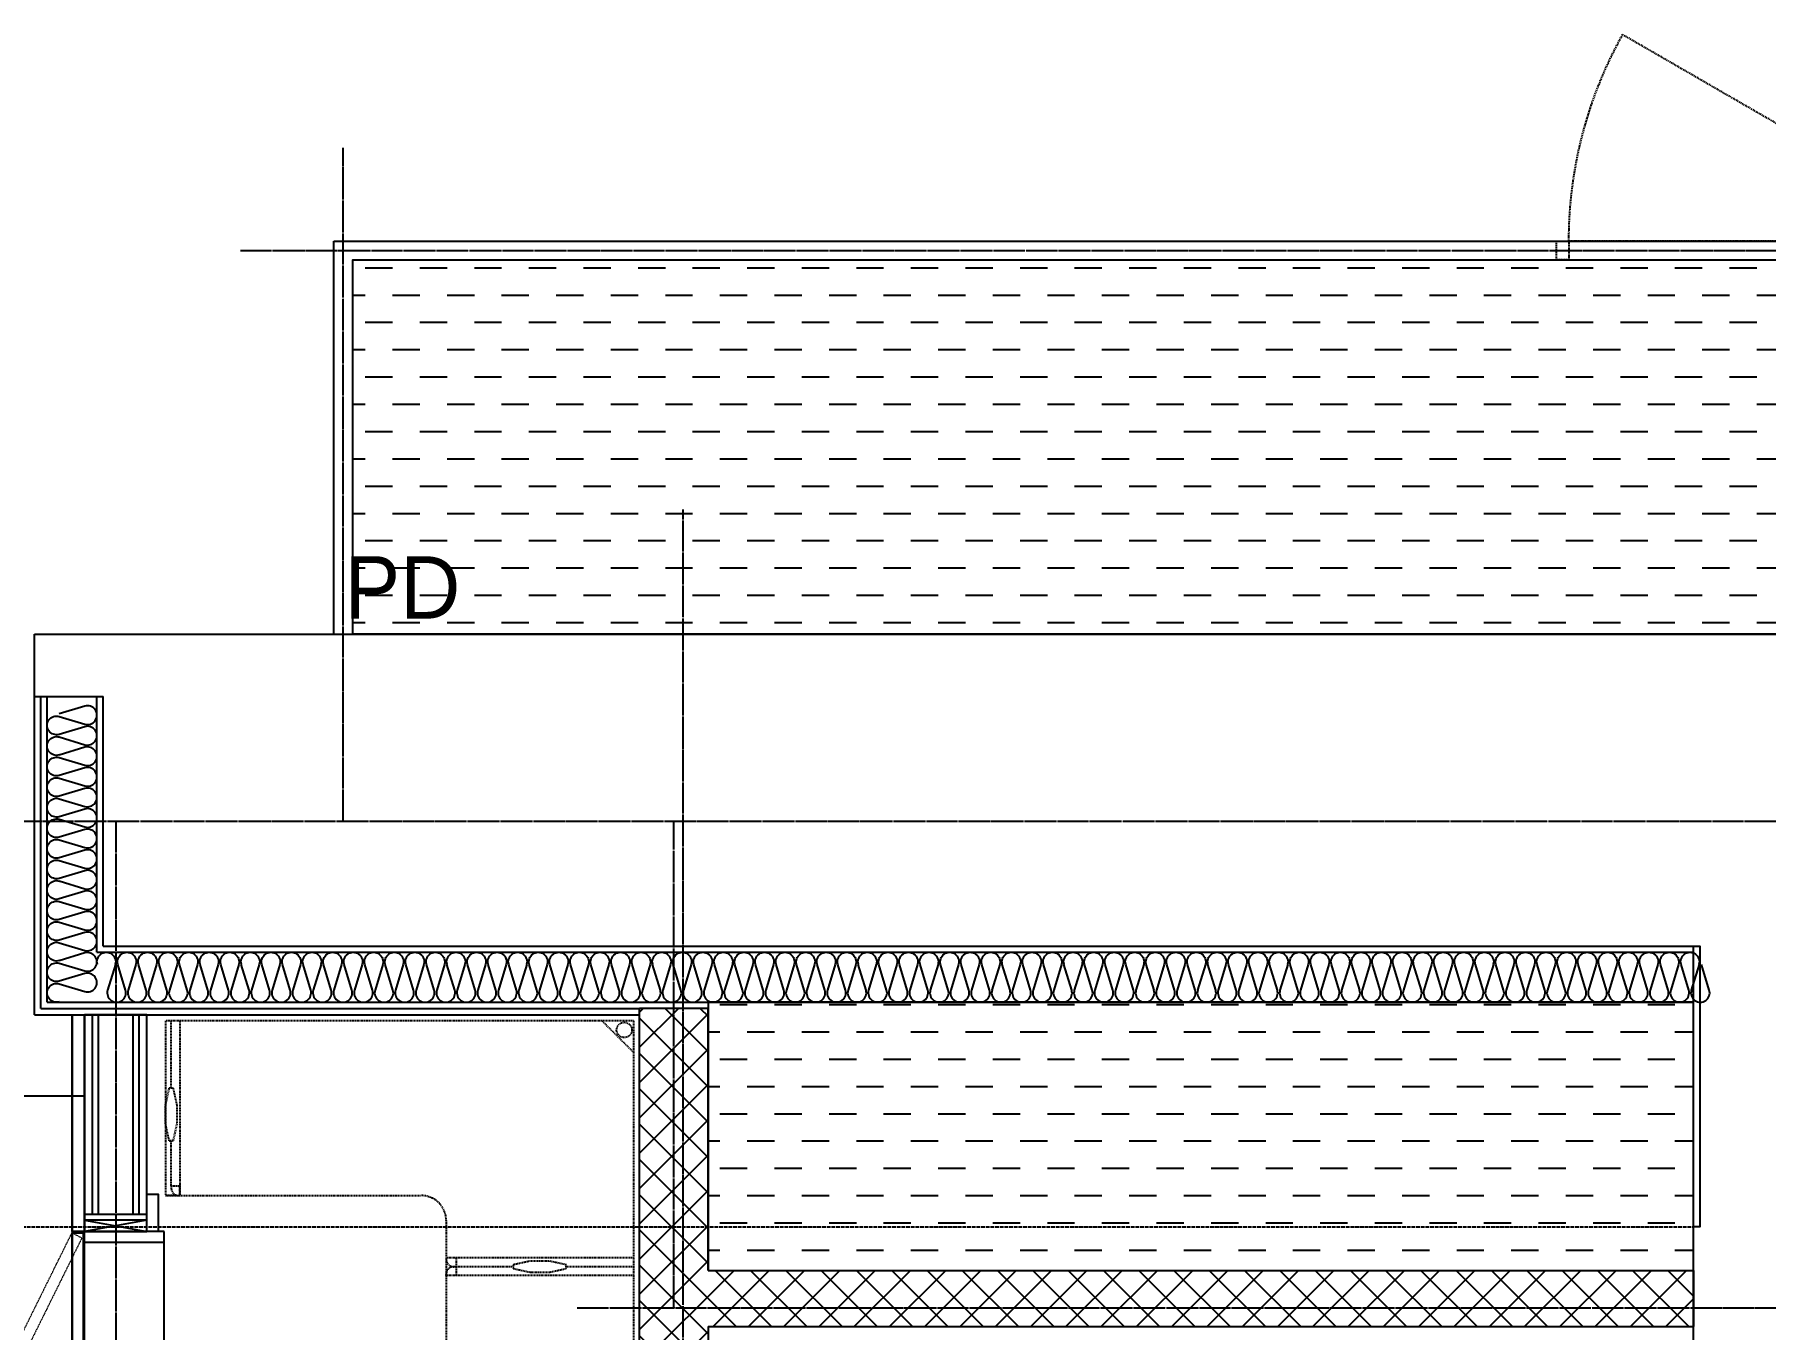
# Model space of a CAD drawing. Header units: millimetres. Extents: x 18456 to 179493, y -203649 to 469211.
# Drawn here: x 118875 to 121650, y -107650 to -105574 of the extents above; entities that cross this region are included whole.
import ezdxf

# ---------------------------------------------------------------- set-up
doc = ezdxf.new("R2010")
doc.units = ezdxf.units.MM
for name, pattern in [('X-평면도(기본형)$0$-HID', [2.5, 1.5, -1]), ('X-평면도(기본형)$0$CEN', [52.5, 50, -1, 0.5, -1]), ('X-평면도(기본형)$0$HID', [2.8, 1.8, -1]), ('X-평면도(기본형)$0$HID2', [7.5, 6, -1.5])]:
    doc.linetypes.add(name, pattern=pattern)
for name, color, linetype, true_color in [('X-평면도(기본형)$0$40HAT', 9, 'Continuous', 0x808080), ('X-평면도(기본형)$0$4GYP', 4, 'Continuous', 0x00ffff), ('X-평면도(기본형)$0$7GYP', 7, 'Continuous', 0x000000), ('X-평면도(기본형)$0$A-DOOR', 4, 'Continuous', 0x00ffff), ('X-평면도(기본형)$0$A02-벽체-조적', 3, 'Continuous', 0x00ff00), ('X-평면도(기본형)$0$CEN', 1, 'X-평면도(기본형)$0$CEN', 0xff0000), ('X-평면도(기본형)$0$DEFTXT', 7, 'Continuous', 0x7fdfff), ('X-평면도(기본형)$0$I-FL-FUR(B)', 6, 'Continuous', 0xff00ff), ('X-평면도(기본형)$0$I-FL-FUR(S)', 1, 'X-평면도(기본형)$0$-HID', 0xff0000), ('X-평면도(기본형)$0$INS', 9, 'Continuous', 0x808080), ('X-평면도(기본형)$0$INSUL', 9, 'Continuous', 0x808080), ('X-평면도(기본형)$0$STL', 4, 'Continuous', 0x00ffff), ('X-평면도(기본형)$0$TIL', 5, 'Continuous', 0x0000ff), ('X-평면도(기본형)$0$UIS', 7, 'X-평면도(기본형)$0$HID2', 0x000000), ('X-평면도(기본형)$0$W1', 2, 'Continuous', 0xffff00), ('X-평면도(기본형)$0$W2', 3, 'Continuous', 0x00ff00), ('X-평면도(기본형)$0$설비OPEN', 9, 'Continuous', 0x808080)]:
    doc.layers.add(name, color=color, linetype=linetype, true_color=true_color)
doc.layers.add('X-평면도(기본형)$0$F-FUR-FIX', color=6, linetype='Continuous', lineweight=9, true_color=0xff00ff)
doc.styles.add('맑은 고딕 Regular', font='')
doc.styles.get('맑은 고딕 Regular').set_extended_font_data('M+39D80 怨좊뵓')
pattern_1 = [(0, (-247920.353, -252160.52), (43.75, 43.75), [43.75, -43.75])]

# ---------------------------------------------------------------- blocks, each defined once
blk = doc.blocks.new('X-평면도(기본형)$0$PSD700_2')
at = {"layer": 'X-평면도(기본형)$0$STL', "color": 5, "linetype": 'X-평면도(기본형)$0$HID', "true_color": 0x0000ff}
blk.add_line((-330, 30), (243.8, 361.3), dxfattribs=at)
for points in [[(-330, 0), (-330, 30), (-350, 30), (-350, 0)], [(-330, 0), (-330, 30), (330, 30), (330, 0)], [(350, 0), (350, 30), (330, 30), (330, 0)]]:
    blk.add_lwpolyline(points, close=True, dxfattribs=at)
blk.add_arc((-350, 30), 680, 0, 29.1574, dxfattribs=at)
blk = doc.blocks.new('X-평면도(기본형)$0$is')
at = {"layer": 'X-평면도(기본형)$0$INS'}
blk.add_line((0, 450), (0, 0), dxfattribs=at)
at = {"layer": 'X-평면도(기본형)$0$W1'}
blk.add_lwpolyline([(0, 0), (-10, 0), (-10, 450), (0, 450)], dxfattribs=at)
blk = doc.blocks.new('X-평면도(기본형)$0$A$C48BA1CD6')
at = {"layer": 'X-평면도(기본형)$0$F-FUR-FIX', "color": 1, "linetype": 'X-평면도(기본형)$0$HID', "ltscale": 0.5, "true_color": 0xff0000}
for points in [[(-298.2, 455.5), (-314, 464), (-140, 816), (-124.2, 807.4)], [(-298.2, 380.5), (-314, 372), (-140, 20), (-124.2, 28.6)]]:
    blk.add_lwpolyline(points, close=True, dxfattribs=at)
at = {"layer": 'X-평면도(기본형)$0$I-FL-FUR(B)', "ltscale": 3}
for p, q in [((-140, 1165.5), (-140, -484.5)), ((-120, -484.5), (-120, 1165.5)), ((-120, 836), (-20, 818)), ((-20, 836), (-120, 818)), ((-140, 818), (-120, 818)), ((8, 818), (-120, 818)), ((8, 18), (8, 818)), ((8, 800), (-120, 800)), ((-120, 36), (8, 36)), ((-140, 18), (-120, 18)), ((-120, 18), (8, 18)), ((-120, 18), (-20, 0)), ((-20, 18), (-120, 0)), ((-140, -484.5), (-120, -484.5))]:
    blk.add_line(p, q, dxfattribs=at)
for points in [[(-140, 1165.5), (-120, 1165.5), (-120, 818), (-140, 818)], [(-20, 878), (-2, 878), (-2, 818), (-20, 818)], [(-120, 818), (-20, 818), (-20, 836), (-120, 836)], [(-122, 420), (-140, 420), (-140, 816), (-122, 816)], [(-122, 416), (-140, 416), (-140, 20), (-122, 20)], [(-120, 0), (-20, 0), (-20, 18), (-120, 18)], [(-20, -37), (-2, -37), (-2, 18), (-20, 18)]]:
    blk.add_lwpolyline(points, close=True, dxfattribs=at)
at = {"layer": 'X-평면도(기본형)$0$I-FL-FUR(S)', "color": 1, "true_color": 0xff0000}
for p, q in [((10, 1155.5), (10, 875.5)), ((760, 1155.5), (10, 1155.5)), ((19, 1048), (19, 1155.5)), ((33, 1155.5), (33, 875.5)), ((760, 1155.5), (710, 1155.5)), ((710, 1155.5), (760, 1105.5)), ((760, 1155.5), (760, -334.5)), ((760, 1155.5), (760, 1105.5)), ((760, 1155.5), (760, 1105.5)), ((10, 1020.5), (15.9, 1047.6)), ((16.4, 1048), (21.6, 1048)), ((22.1, 1047.6), (28, 1020.5)), ((10, 990.5), (10, 1020.5)), ((28, 1020.5), (28, 990.5)), ((15.9, 963.4), (10, 990.5)), ((28, 990.5), (22.1, 963.4)), ((21.6, 963), (16.4, 963)), ((19, 891), (19, 963)), ((19, 891), (19, 887.5)), ((19, 891), (33, 891)), ((33, 875.5), (33, 891)), ((10, 875.5), (420, 875.5)), ((28, 875.5), (10, 875.5)), ((31, 875.5), (33, 875.5)), ((460, 835.5), (460, 5.5)), ((760, 775.5), (460, 775.5)), ((460, 775.5), (460, 773.5)), ((460, 747.5), (460, 749.5)), ((567.5, 761.5), (472, 761.5)), ((476, 775.5), (476, 747.5)), ((567.5, 764.1), (567.5, 758.9)), ((595, 770.5), (567.9, 764.6)), ((567.9, 758.4), (595, 752.5)), ((625, 770.5), (595, 770.5)), ((595, 752.5), (625, 752.5)), ((652.1, 764.6), (625, 770.5)), ((625, 752.5), (652.1, 758.4)), ((652.5, 758.9), (652.5, 764.1)), ((760, 761.5), (652.5, 761.5)), ((760, 747.5), (460, 747.5)), ((760, 88.5), (460, 88.5)), ((460, 88.5), (460, 86.5)), ((476, 60.5), (476, 88.5)), ((567.9, 77.6), (595, 83.5)), ((595, 83.5), (625, 83.5)), ((625, 83.5), (652.1, 77.6)), ((460, 60.5), (460, 62.5)), ((760, 60.5), (460, 60.5)), ((567.5, 74.5), (472, 74.5)), ((567.5, 71.9), (567.5, 77.1)), ((595, 65.5), (567.9, 71.4)), ((625, 65.5), (595, 65.5)), ((652.1, 71.4), (625, 65.5)), ((652.5, 77.1), (652.5, 71.9)), ((760, 74.5), (652.5, 74.5)), ((10, -334.5), (10, -34.5)), ((10, -34.5), (420, -34.5)), ((28, -34.5), (10, -34.5)), ((19, -50), (19, -46.5)), ((19, -50), (33, -50)), ((19, -50), (19, -142)), ((31, -34.5), (33, -34.5)), ((33, -34.5), (33, -50)), ((33, -334.5), (33, -34.5)), ((15.9, -142.4), (10, -169.5)), ((21.6, -142), (16.4, -142)), ((28, -169.5), (22.1, -142.4)), ((10, -169.5), (10, -199.5)), ((28, -199.5), (28, -169.5)), ((10, -199.5), (15.9, -226.6)), ((22.1, -226.6), (28, -199.5)), ((16.4, -227), (21.6, -227)), ((19, -227), (19, -334.5)), ((710, -334.5), (760, -284.5)), ((760, -334.5), (760, -284.5)), ((760, -334.5), (760, -284.5)), ((760, -334.5), (10, -334.5)), ((760, -334.5), (710, -334.5))]:
    blk.add_line(p, q, dxfattribs=at)
for centre in [(745.5, 1141), (745.5, -320)]:
    blk.add_circle(centre, 12.3, dxfattribs=at)
for centre, radius, start, end in [((16.4, 1047.5), 0.5, 90, 167.692), ((21.6, 1047.5), 0.5, 12.308, 90), ((16.4, 963.5), 0.5, 192.308, 270), ((21.6, 963.5), 0.5, 270, 347.692), ((31, 887.5), 12, 180, 270), ((420, 835.5), 40, 0, 90), ((472, 773.5), 12, 180, 270), ((472, 749.5), 12, 90, 180), ((568, 764.1), 0.5, 102.308, 180), ((568, 758.9), 0.5, 180, 257.692), ((652, 764.1), 0.5, 0, 77.692), ((652, 758.9), 0.5, 282.308, 360), ((472, 86.5), 12, 180, 270), ((472, 62.5), 12, 90, 180), ((568, 77.1), 0.5, 102.308, 180), ((568, 71.9), 0.5, 180, 257.692), ((652, 77.1), 0.5, 0, 77.692), ((652, 71.9), 0.5, 282.308, 0), ((420, 5.5), 40, 270, 0), ((31, -46.5), 12, 90, 180), ((16.4, -142.5), 0.5, 90, 167.692), ((21.6, -142.5), 0.5, 12.308, 90), ((16.4, -226.5), 0.5, 192.308, 270), ((21.6, -226.5), 0.5, 270, 347.692)]:
    blk.add_arc(centre, radius, start, end, dxfattribs=at)
blk = doc.blocks.new('U110 (X-평면도(기본형)$0$ins-l)')
at = {"layer": 'X-평면도(기본형)$0$INSUL', "color": 8, "true_color": 0x808080}
for p, q in [((36.9, 24.2), (21.4, 75.8)), ((57.5, 75.8), (42, 24.2)), ((78.1, 24.2), (62.6, 75.8)), ((98.7, 75.8), (83.2, 24.2)), ((119.3, 24.2), (103.8, 75.8)), ((139.9, 75.8), (124.5, 24.2)), ((160.5, 24.2), (145.1, 75.8)), ((181.1, 75.8), (165.7, 24.2)), ((201.7, 24.2), (186.3, 75.8)), ((222.3, 75.8), (206.9, 24.2)), ((243, 24.2), (227.5, 75.8)), ((263.6, 75.8), (248.1, 24.2)), ((284.2, 24.2), (268.7, 75.8)), ((304.8, 75.8), (289.3, 24.2)), ((325.4, 24.2), (309.9, 75.8)), ((346, 75.8), (330.6, 24.2)), ((366.6, 24.2), (351.2, 75.8)), ((387.2, 75.8), (371.8, 24.2)), ((407.8, 24.2), (392.4, 75.8)), ((428.4, 75.8), (413, 24.2)), ((449.1, 24.2), (433.6, 75.8)), ((469.7, 75.8), (454.2, 24.2)), ((490.3, 24.2), (474.8, 75.8)), ((510.9, 75.8), (495.4, 24.2)), ((531.5, 24.2), (516, 75.8)), ((552.1, 75.8), (536.6, 24.2)), ((572.7, 24.2), (557.3, 75.8)), ((593.3, 75.8), (577.9, 24.2)), ((613.9, 24.2), (598.5, 75.8)), ((634.5, 75.8), (619.1, 24.2)), ((655.2, 24.2), (639.7, 75.8)), ((675.8, 75.8), (660.3, 24.2)), ((696.4, 24.2), (680.9, 75.8)), ((717, 75.8), (701.5, 24.2)), ((737.6, 24.2), (722.1, 75.8)), ((758.2, 75.8), (742.7, 24.2)), ((778.8, 24.2), (763.4, 75.8)), ((799.4, 75.8), (784, 24.2)), ((820, 24.2), (804.6, 75.8)), ((840.6, 75.8), (825.2, 24.2)), ((861.3, 24.2), (845.8, 75.8)), ((881.9, 75.8), (866.4, 24.2)), ((902.5, 24.2), (887, 75.8)), ((923.1, 75.8), (907.6, 24.2)), ((943.7, 24.2), (928.2, 75.8)), ((964.3, 75.8), (948.8, 24.2)), ((984.9, 24.2), (969.5, 75.8)), ((1005.5, 75.8), (990.1, 24.2)), ((1026.1, 24.2), (1010.7, 75.8)), ((1046.7, 75.8), (1031.3, 24.2)), ((1067.4, 24.2), (1051.9, 75.8)), ((1088, 75.8), (1072.5, 24.2)), ((1108.6, 24.2), (1093.1, 75.8)), ((1129.2, 75.8), (1113.7, 24.2)), ((1149.8, 24.2), (1134.3, 75.8)), ((1170.4, 75.8), (1154.9, 24.2)), ((1191, 24.2), (1175.6, 75.8)), ((1211.6, 75.8), (1196.2, 24.2)), ((1232.2, 24.2), (1216.8, 75.8)), ((1252.8, 75.8), (1237.4, 24.2)), ((1273.5, 24.2), (1258, 75.8)), ((1294.1, 75.8), (1278.6, 24.2)), ((1314.7, 24.2), (1299.2, 75.8)), ((1335.3, 75.8), (1319.8, 24.2)), ((1355.9, 24.2), (1340.4, 75.8)), ((1376.5, 75.8), (1361, 24.2)), ((1397.1, 24.2), (1381.7, 75.8)), ((1417.7, 75.8), (1402.3, 24.2)), ((1438.3, 24.2), (1422.9, 75.8)), ((1458.9, 75.8), (1443.5, 24.2)), ((1479.5, 24.2), (1464.1, 75.8)), ((1500.2, 75.8), (1484.7, 24.2)), ((1520.8, 24.2), (1505.3, 75.8)), ((1541.4, 75.8), (1525.9, 24.2)), ((1562, 24.2), (1546.5, 75.8)), ((1582.6, 75.8), (1567.1, 24.2)), ((1603.2, 24.2), (1587.8, 75.8)), ((1623.8, 75.8), (1608.4, 24.2)), ((1644.4, 24.2), (1629, 75.8)), ((1665, 75.8), (1649.6, 24.2)), ((1685.6, 24.2), (1670.2, 75.8)), ((1706.3, 75.8), (1690.8, 24.2)), ((1726.9, 24.2), (1711.4, 75.8)), ((1747.5, 75.8), (1732, 24.2)), ((1768.1, 24.2), (1752.6, 75.8)), ((1788.7, 75.8), (1773.2, 24.2)), ((1809.3, 24.2), (1793.8, 75.8)), ((1829.9, 75.8), (1814.5, 24.2)), ((1850.5, 24.2), (1835.1, 75.8)), ((1871.1, 75.8), (1855.7, 24.2)), ((1891.7, 24.2), (1876.3, 75.8)), ((1912.4, 75.8), (1896.9, 24.2)), ((1933, 24.2), (1917.5, 75.8)), ((1953.6, 75.8), (1938.1, 24.2)), ((1974.2, 24.2), (1958.7, 75.8)), ((1994.8, 75.8), (1979.3, 24.2)), ((2015.4, 24.2), (1999.9, 75.8)), ((2036, 75.8), (2020.6, 24.2)), ((2056.6, 24.2), (2041.2, 75.8)), ((2077.2, 75.8), (2061.8, 24.2)), ((2097.8, 24.2), (2082.4, 75.8)), ((2118.5, 75.8), (2103, 24.2)), ((2139.1, 24.2), (2123.6, 75.8)), ((2159.7, 75.8), (2144.2, 24.2)), ((2180.3, 24.2), (2164.8, 75.8)), ((2200.9, 75.8), (2185.4, 24.2)), ((2221.5, 24.2), (2206, 75.8)), ((2242.1, 75.8), (2226.7, 24.2)), ((2262.7, 24.2), (2247.3, 75.8)), ((2283.3, 75.8), (2267.9, 24.2)), ((2303.9, 24.2), (2288.5, 75.8)), ((2324.6, 75.8), (2309.1, 24.2)), ((2345.2, 24.2), (2329.7, 75.8)), ((2365.8, 75.8), (2350.3, 24.2)), ((2386.4, 24.2), (2370.9, 75.8)), ((2407, 75.8), (2391.5, 24.2)), ((2427.6, 24.2), (2412.1, 75.8)), ((2448.2, 75.8), (2432.8, 24.2)), ((2468.8, 24.2), (2453.4, 75.8)), ((2489.4, 75.8), (2474, 24.2)), ((2510, 24.2), (2494.6, 75.8)), ((2530.7, 75.8), (2515.2, 24.2)), ((2551.3, 24.2), (2535.8, 75.8)), ((2571.9, 75.8), (2556.4, 24.2)), ((2592.5, 24.2), (2577, 75.8)), ((2613.1, 75.8), (2597.6, 24.2)), ((2633.7, 24.2), (2618.2, 75.8)), ((2654.3, 75.8), (2638.9, 24.2)), ((2674.9, 24.2), (2659.5, 75.8)), ((2695.5, 75.8), (2680.1, 24.2)), ((2716.1, 24.2), (2700.7, 75.8)), ((2736.7, 75.8), (2721.3, 24.2)), ((2757.4, 24.2), (2741.9, 75.8)), ((2778, 75.8), (2762.5, 24.2)), ((2798.6, 24.2), (2783.1, 75.8)), ((2819.2, 75.8), (2803.7, 24.2)), ((2839.8, 24.2), (2824.3, 75.8)), ((2860.4, 75.8), (2845, 24.2)), ((2881, 24.2), (2865.6, 75.8)), ((2901.6, 75.8), (2886.2, 24.2)), ((2922.2, 24.2), (2906.8, 75.8)), ((2942.8, 75.8), (2927.4, 24.2)), ((2963.5, 24.2), (2948, 75.8)), ((2984.1, 75.8), (2968.6, 24.2)), ((3004.7, 24.2), (2989.2, 75.8)), ((3025.3, 75.8), (3009.8, 24.2)), ((3045.9, 24.2), (3030.4, 75.8)), ((3066.5, 75.8), (3051, 24.2)), ((3087.1, 24.2), (3071.7, 75.8)), ((3107.7, 75.8), (3092.3, 24.2)), ((3128.3, 24.2), (3112.9, 75.8)), ((3148.9, 75.8), (3133.5, 24.2)), ((3169.6, 24.2), (3154.1, 75.8)), ((3190.2, 75.8), (3174.7, 24.2)), ((3210.8, 24.2), (3195.3, 75.8)), ((3231.4, 75.8), (3215.9, 24.2))]:
    blk.add_line(p, q, dxfattribs=at)
at = {"layer": 'X-평면도(기본형)$0$INSUL', "color": 8, "true_color": 0x808080, "extrusion": (0, 0, -1)}
for centre in [(-39.4, 81.2), (-80.7, 81.2), (-121.9, 81.2), (-163.1, 81.2), (-204.3, 81.2), (-245.5, 81.2), (-286.8, 81.2), (-328, 81.2), (-369.2, 81.2), (-410.4, 81.2), (-451.6, 81.2), (-492.9, 81.2), (-534.1, 81.2), (-575.3, 81.2), (-616.5, 81.2), (-657.7, 81.2), (-699, 81.2), (-740.2, 81.2), (-781.4, 81.2), (-822.6, 81.2), (-863.8, 81.2), (-905.1, 81.2), (-946.3, 81.2), (-987.5, 81.2), (-1028.7, 81.2), (-1069.9, 81.2), (-1111.1, 81.2), (-1152.4, 81.2), (-1193.6, 81.2), (-1234.8, 81.2), (-1276, 81.2), (-1317.2, 81.2), (-1358.5, 81.2), (-1399.7, 81.2), (-1440.9, 81.2), (-1482.1, 81.2), (-1523.3, 81.2), (-1564.6, 81.2), (-1605.8, 81.2), (-1647, 81.2), (-1688.2, 81.2), (-1729.4, 81.2), (-1770.7, 81.2), (-1811.9, 81.2), (-1853.1, 81.2), (-1894.3, 81.2), (-1935.5, 81.2), (-1976.8, 81.2), (-2018, 81.2), (-2059.2, 81.2), (-2100.4, 81.2), (-2141.6, 81.2), (-2182.9, 81.2), (-2224.1, 81.2), (-2265.3, 81.2), (-2306.5, 81.2), (-2347.7, 81.2), (-2389, 81.2), (-2430.2, 81.2), (-2471.4, 81.2), (-2512.6, 81.2), (-2553.8, 81.2), (-2595.1, 81.2), (-2636.3, 81.2), (-2677.5, 81.2), (-2718.7, 81.2), (-2759.9, 81.2), (-2801.2, 81.2), (-2842.4, 81.2), (-2883.6, 81.2), (-2924.8, 81.2), (-2966, 81.2), (-3007.3, 81.2), (-3048.5, 81.2), (-3089.7, 81.2), (-3130.9, 81.2), (-3172.1, 81.2), (-3213.4, 81.2)]:
    blk.add_arc(centre, 18.8, 343.3008, 196.6992, dxfattribs=at)
at = {"layer": 'X-평면도(기본형)$0$INSUL', "color": 8, "true_color": 0x808080}
for centre in [(18.8, 18.8), (60, 18.8), (101.3, 18.8), (142.5, 18.8), (183.7, 18.8), (224.9, 18.8), (266.1, 18.8), (307.4, 18.8), (348.6, 18.8), (389.8, 18.8), (431, 18.8), (472.2, 18.8), (513.5, 18.8), (554.7, 18.8), (595.9, 18.8), (637.1, 18.8), (678.3, 18.8), (719.6, 18.8), (760.8, 18.8), (802, 18.8), (843.2, 18.8), (884.4, 18.8), (925.7, 18.8), (966.9, 18.8), (1008.1, 18.8), (1049.3, 18.8), (1090.5, 18.8), (1131.8, 18.8), (1173, 18.8), (1214.2, 18.8), (1255.4, 18.8), (1296.6, 18.8), (1337.9, 18.8), (1379.1, 18.8), (1420.3, 18.8), (1461.5, 18.8), (1502.7, 18.8), (1544, 18.8), (1585.2, 18.8), (1626.4, 18.8), (1667.6, 18.8), (1708.8, 18.8), (1750.1, 18.8), (1791.3, 18.8), (1832.5, 18.8), (1873.7, 18.8), (1914.9, 18.8), (1956.2, 18.8), (1997.4, 18.8), (2038.6, 18.8), (2079.8, 18.8), (2121, 18.8), (2162.2, 18.8), (2203.5, 18.8), (2244.7, 18.8), (2285.9, 18.8), (2327.1, 18.8), (2368.3, 18.8), (2409.6, 18.8), (2450.8, 18.8), (2492, 18.8), (2533.2, 18.8), (2574.4, 18.8), (2615.7, 18.8), (2656.9, 18.8), (2698.1, 18.8), (2739.3, 18.8), (2780.5, 18.8), (2821.8, 18.8), (2863, 18.8), (2904.2, 18.8), (2945.4, 18.8), (2986.6, 18.8), (3027.9, 18.8), (3069.1, 18.8), (3110.3, 18.8), (3151.5, 18.8), (3192.7, 18.8)]:
    blk.add_arc(centre, 18.8, 163.3008, 16.6992, dxfattribs=at)
blk = doc.blocks.new('U137 (X-평면도(기본형)$0$ins-l)')
at = {"layer": 'X-평면도(기본형)$0$INSUL', "color": 8, "true_color": 0x808080}
for p, q in [((36.9, 24.2), (21.4, 75.8)), ((57.5, 75.8), (42, 24.2)), ((78.1, 24.2), (62.6, 75.8)), ((98.7, 75.8), (83.2, 24.2)), ((119.3, 24.2), (103.8, 75.8)), ((139.9, 75.8), (124.5, 24.2)), ((160.5, 24.2), (145.1, 75.8)), ((181.1, 75.8), (165.7, 24.2)), ((201.7, 24.2), (186.3, 75.8)), ((222.3, 75.8), (206.9, 24.2)), ((243, 24.2), (227.5, 75.8)), ((263.6, 75.8), (248.1, 24.2)), ((284.2, 24.2), (268.7, 75.8)), ((304.8, 75.8), (289.3, 24.2)), ((325.4, 24.2), (309.9, 75.8)), ((346, 75.8), (330.6, 24.2)), ((366.6, 24.2), (351.2, 75.8)), ((387.2, 75.8), (371.8, 24.2)), ((407.8, 24.2), (392.4, 75.8)), ((428.4, 75.8), (413, 24.2)), ((449.1, 24.2), (433.6, 75.8)), ((469.7, 75.8), (454.2, 24.2)), ((490.3, 24.2), (474.8, 75.8)), ((510.9, 75.8), (495.4, 24.2)), ((531.5, 24.2), (516, 75.8)), ((552.1, 75.8), (536.6, 24.2)), ((572.7, 24.2), (557.3, 75.8)), ((593.3, 75.8), (577.9, 24.2))]:
    blk.add_line(p, q, dxfattribs=at)
at = {"layer": 'X-평면도(기본형)$0$INSUL', "color": 8, "true_color": 0x808080, "extrusion": (0, 0, -1)}
for centre in [(-39.4, 81.2), (-80.7, 81.2), (-121.9, 81.2), (-163.1, 81.2), (-204.3, 81.2), (-245.5, 81.2), (-286.8, 81.2), (-328, 81.2), (-369.2, 81.2), (-410.4, 81.2), (-451.6, 81.2), (-492.9, 81.2), (-534.1, 81.2), (-575.3, 81.2)]:
    blk.add_arc(centre, 18.8, 343.3008, 196.6992, dxfattribs=at)
at = {"layer": 'X-평면도(기본형)$0$INSUL', "color": 8, "true_color": 0x808080}
for centre in [(18.8, 18.8), (60, 18.8), (101.3, 18.8), (142.5, 18.8), (183.7, 18.8), (224.9, 18.8), (266.1, 18.8), (307.4, 18.8), (348.6, 18.8), (389.8, 18.8), (431, 18.8), (472.2, 18.8), (513.5, 18.8), (554.7, 18.8)]:
    blk.add_arc(centre, 18.8, 163.3008, 16.6992, dxfattribs=at)

msp = doc.modelspace()

# ---------------------------------------------------------------- hatches: boundary and pattern name
at = {"layer": 'X-평면도(기본형)$0$40HAT'}
h = msp.add_hatch(dxfattribs=at)
h.set_pattern_fill('H3', color=256, scale=40, style=0, pattern_type=2)
h.set_pattern_definition([(315, (-516301.965, -267489.793), (28.2842712, 28.2842712), []), (45, (-516301.965, -267489.793), (-28.2842712, 28.2842712), [])])
h.paths.add_polyline_path([(119954.6, -109125.5), (119844.6, -109125.5), (119844.6, -107135.5), (119954.6, -107135.5), (119954.6, -107555.5), (121534.6, -107555.5), (121534.6, -107645.5), (119954.6, -107645.5)], flags=0)
at = {"layer": 'X-평면도(기본형)$0$설비OPEN'}
h = msp.add_hatch(dxfattribs=at)
h.set_pattern_fill('DASH', color=256, scale=350, style=0, pattern_type=2)
h.set_pattern_definition(pattern_1)
h.paths.add_polyline_path([(123944.6, -106535.5), (119384.6, -106535.5), (119384.6, -105935.5), (123944.6, -105935.5)], flags=0)
h = msp.add_hatch(dxfattribs=at)
h.set_pattern_fill('DASH', color=256, scale=350, style=0, pattern_type=2)
h.set_pattern_definition(pattern_1)
h.paths.add_polyline_path([(119954.6, -107555.5), (121534.6, -107555.5), (121534.6, -107125.5), (119954.6, -107125.5)], flags=0)

# ---------------------------------------------------------------- linework, layer by layer
at = {"layer": 'X-평면도(기본형)$0$4GYP'}
for p, q in [((118874.6, -107145.5), (118874.6, -106635.5)), ((118884.6, -107135.5), (118884.6, -106635.5)), ((118884.6, -107135.5), (119844.6, -107135.5)), ((118874.6, -107145.5), (119844.6, -107145.5))]:
    msp.add_line(p, q, dxfattribs=at)
at = {"layer": 'X-평면도(기본형)$0$7GYP'}
for points in [[(118954.6, -107145.5), (118954.6, -107465.5)], [(119054.6, -107145.5), (118954.6, -107145.5)], [(118967.1, -107145.5), (118967.1, -107465.5)], [(118976.6, -107145.5), (118976.6, -107465.5)], [(119032.6, -107465.5), (119032.6, -107145.5)], [(119042.1, -107465.5), (119042.1, -107145.5)], [(119054.6, -107465.5), (119054.6, -107145.5)], [(118954.6, -107465.5), (119054.6, -107465.5)]]:
    msp.add_lwpolyline(points, dxfattribs=at)
at = {"layer": 'X-평면도(기본형)$0$CEN'}
for p, q in [((119369.6, -106835.5), (119369.6, -105755.5)), ((119204.6, -105920.5), (124124.6, -105920.5)), ((119914.6, -110235.5), (119914.6, -106335.5)), ((116524.6, -106835.5), (121734.6, -106835.5)), ((119004.6, -106835.5), (119004.6, -108905.5)), ((119899.6, -107615.5), (119899.6, -106835.5)), ((119744.6, -107615.5), (121734.6, -107615.5))]:
    msp.add_line(p, q, dxfattribs=at)
at = {"layer": 'X-평면도(기본형)$0$INS'}
for p, q in [((118894.6, -107125.5), (118894.6, -106635.5)), ((118974.6, -107045.5), (118974.6, -106635.5)), ((118974.6, -107045.5), (121534.6, -107045.5)), ((118894.6, -107125.5), (121534.6, -107125.5))]:
    msp.add_line(p, q, dxfattribs=at)
at = {"layer": 'X-평면도(기본형)$0$STL'}
for p, q in [((119354.6, -106535.5), (119354.6, -105905.5)), ((119354.6, -105905.5), (123974.6, -105905.5)), ((119384.6, -106535.5), (119384.6, -105935.5)), ((119384.6, -105935.5), (123944.6, -105935.5))]:
    msp.add_line(p, q, dxfattribs=at)
at = {"layer": 'X-평면도(기본형)$0$TIL'}
msp.add_line((117744.6, -107275.5), (118954.6, -107275.5), dxfattribs=at)
at = {"layer": 'X-평면도(기본형)$0$UIS'}
msp.add_lwpolyline([(117324.6, -107485.5), (121534.6, -107485.5)], dxfattribs=at)
at = {"layer": 'X-평면도(기본형)$0$W1'}
for p, q in [((118874.6, -106635.5), (118874.6, -106535.5)), ((118874.6, -106535.5), (121734.6, -106535.5)), ((118874.6, -106635.5), (118984.6, -106635.5)), ((118984.6, -107035.5), (118984.6, -106635.5)), ((118984.6, -107035.5), (121534.6, -107035.5)), ((121534.6, -112145.5), (121534.6, -107485.5))]:
    msp.add_line(p, q, dxfattribs=at)
at = {"layer": 'X-평면도(기본형)$0$W2'}
for p, q in [((119954.6, -107135.5), (119844.6, -107135.5)), ((119844.6, -109125.5), (119844.6, -107135.5)), ((119954.6, -107555.5), (119954.6, -107135.5)), ((119954.6, -107555.5), (121534.6, -107555.5)), ((121534.6, -107555.5), (121534.6, -107645.5)), ((119954.6, -107645.5), (119954.6, -109125.5)), ((119954.6, -107645.5), (121534.6, -107645.5))]:
    msp.add_line(p, q, dxfattribs=at)
at = {"layer": 'X-평면도(기본형)$0$설비OPEN'}
for points in [[(123944.6, -106535.5), (119384.6, -106535.5), (119384.6, -105935.5), (123944.6, -105935.5)], [(119954.6, -107555.5), (121534.6, -107555.5), (121534.6, -107125.5), (119954.6, -107125.5)]]:
    msp.add_lwpolyline(points, close=True, dxfattribs=at)

# ---------------------------------------------------------------- block references
at = {"layer": 'X-평면도(기본형)$0$A-DOOR', "xscale": -1}
msp.add_blockref('X-평면도(기본형)$0$PSD700_2', (121664.6, -105935.5), dxfattribs=at)
at = {"layer": 'X-평면도(기본형)$0$A02-벽체-조적'}
msp.add_blockref('X-평면도(기본형)$0$A$C48BA1CD6', (119074.6, -108311), dxfattribs=at)
at = {"layer": 'X-평면도(기본형)$0$INSUL', "xscale": -0.7999999999999996, "yscale": 0.7999999999999996, "zscale": 0.7999999999999996}
for name, p, rotation in [('U137 (X-평면도(기본형)$0$ins-l)', (118894.6, -107125.5), 270), ('U110 (X-평면도(기본형)$0$ins-l)', (118974.6, -107045.5), 180)]:
    msp.add_blockref(name, p, dxfattribs=dict(at, rotation=rotation))
at = {"layer": 'X-평면도(기본형)$0$W1', "rotation": 180}
msp.add_blockref('X-평면도(기본형)$0$is', (121534.6, -107035.5), dxfattribs=at)

# ---------------------------------------------------------------- texts
at = {"layer": 'X-평면도(기본형)$0$DEFTXT', "insert": (119557.3, -106510.5), "char_height": 100, "width": 532.609, "attachment_point": 9, "style": '맑은 고딕 Regular'}
msp.add_mtext('PD', dxfattribs=at)

doc.saveas('drawing.dxf')
